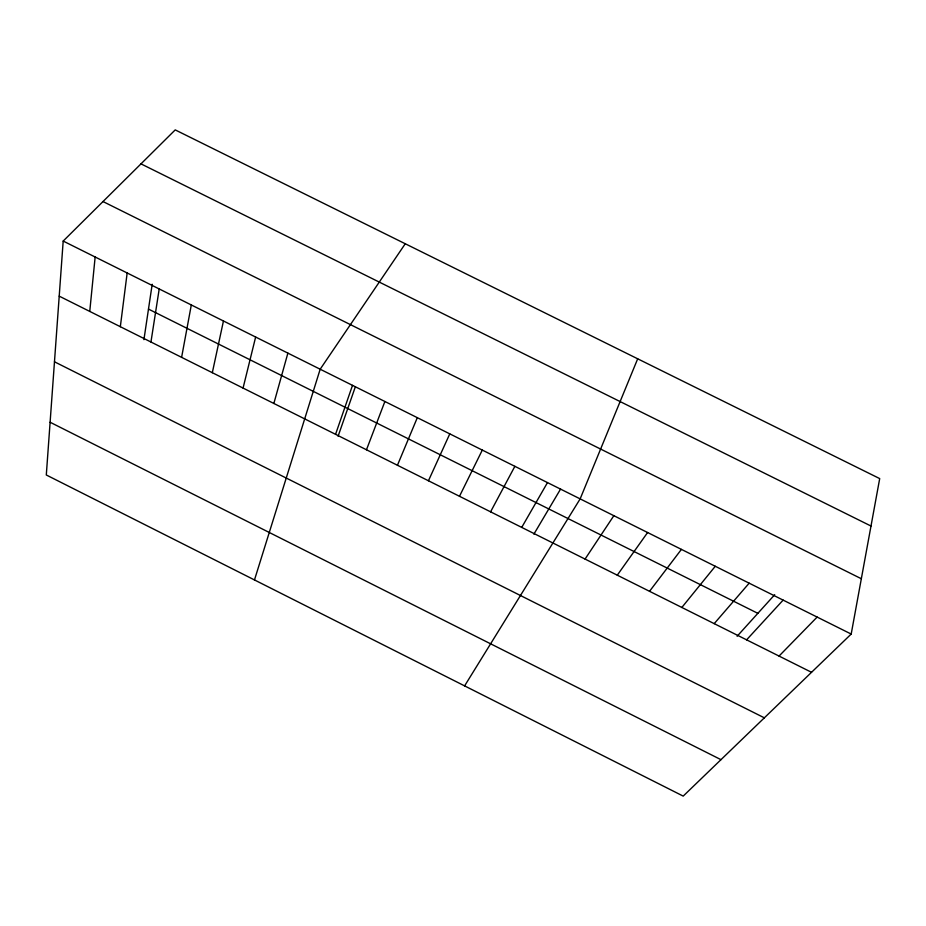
<?xml version="1.0" encoding="UTF-8"?>
<svg xmlns="http://www.w3.org/2000/svg" width="926" height="926" viewBox="0 0 926 926"><rect width="100%" height="100%" fill="white"/><g stroke="black" fill="none" stroke-linecap="round" stroke-linejoin="round"><path stroke-width="1.39" d="M63.188 241.061L46.3 474.98L683.203 796.105L851.191 634.055L879.7 478.592L175.222 129.895L63.188 241.061L851.191 634.055M89.753 311.414L95.147 257M120.334 326.704L127.163 272.962M143.924 339.657L152.188 284.259M150.95 342.018L159.214 288.947M181.612 357.343L191.312 304.955M212.32 372.703L223.455 320.986M243.063 388.075L255.645 337.041M273.853 403.47L287.882 353.119M254.476 579.942L320.176 369.219L405.264 243.758M335.559 434.329L352.505 385.355M338.083 436.25L355.376 386.721M366.476 449.781L384.88 401.502M637.69 358.802L580.151 498.882L464.609 685.888M397.439 465.269L417.313 417.672M428.449 480.768L449.781 433.866M459.493 496.29L482.307 450.082M490.583 511.835L514.868 466.322M521.72 527.403L547.486 482.596M533.885 534.152L560.577 489.055M585.058 559.084L613.845 515.689M617.272 575.185L647.61 532.519M649.531 591.32L681.409 549.384M681.837 607.468L715.266 566.272M714.189 623.649L749.169 583.172M737.119 636.266L774.703 594.7M746.599 639.843L783.13 600.106M779.044 656.071L817.137 617.075M140.995 163.867L870.996 526.037M103.006 201.555L861.33 578.738M148.484 309.087L757.85 613.336M59.218 296.146L811.535 672.311M54.472 361.8L764.344 717.835M50.108 422.244L720.972 759.667"/></g></svg>
